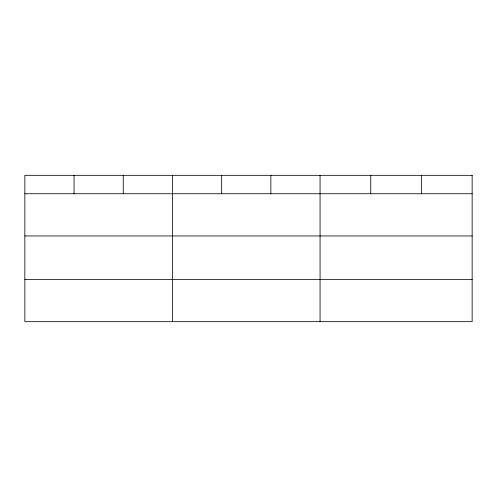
<?xml version="1.0" encoding="UTF-8"?>
<svg xmlns="http://www.w3.org/2000/svg" width="497" height="497" viewBox="0 0 497 497"><rect width="100%" height="100%" fill="white"/><g stroke="black" fill="none" stroke-linecap="round" stroke-linejoin="round"><path stroke-width="0.75" d="M24.85 193.737L472.15 193.737M24.85 235.957L472.15 235.957M24.85 279.451L472.15 279.451M421.456 175.329L421.456 193.737M370.762 175.329L370.762 193.737M320.068 175.329L320.068 321.671M270.865 175.329L270.865 193.737M221.662 175.329L221.662 193.737M172.459 175.329L172.459 321.671M123.256 175.329L123.256 193.737M74.053 175.329L74.053 193.737M472.15 175.329L24.85 175.329L24.85 321.671L472.15 321.671L472.15 175.329"/></g></svg>
